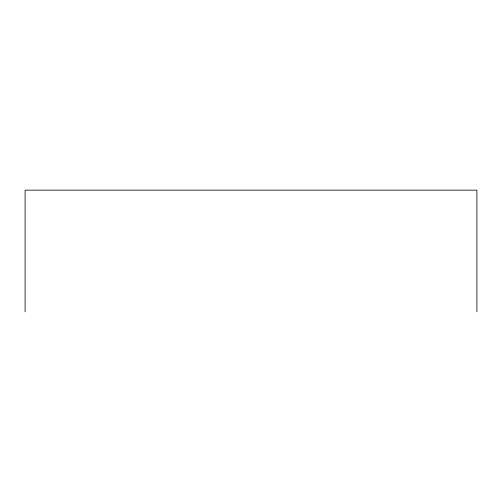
<?xml version="1.0" encoding="UTF-8"?>
<svg xmlns="http://www.w3.org/2000/svg" width="502" height="502" viewBox="0 0 502 502"><rect width="100%" height="100%" fill="white"/><g stroke="black" fill="none" stroke-linecap="round" stroke-linejoin="round"><path stroke-width="0.75" d="M476.9 311.849L476.9 190.151L25.1 190.151L25.1 311.849"/></g></svg>
